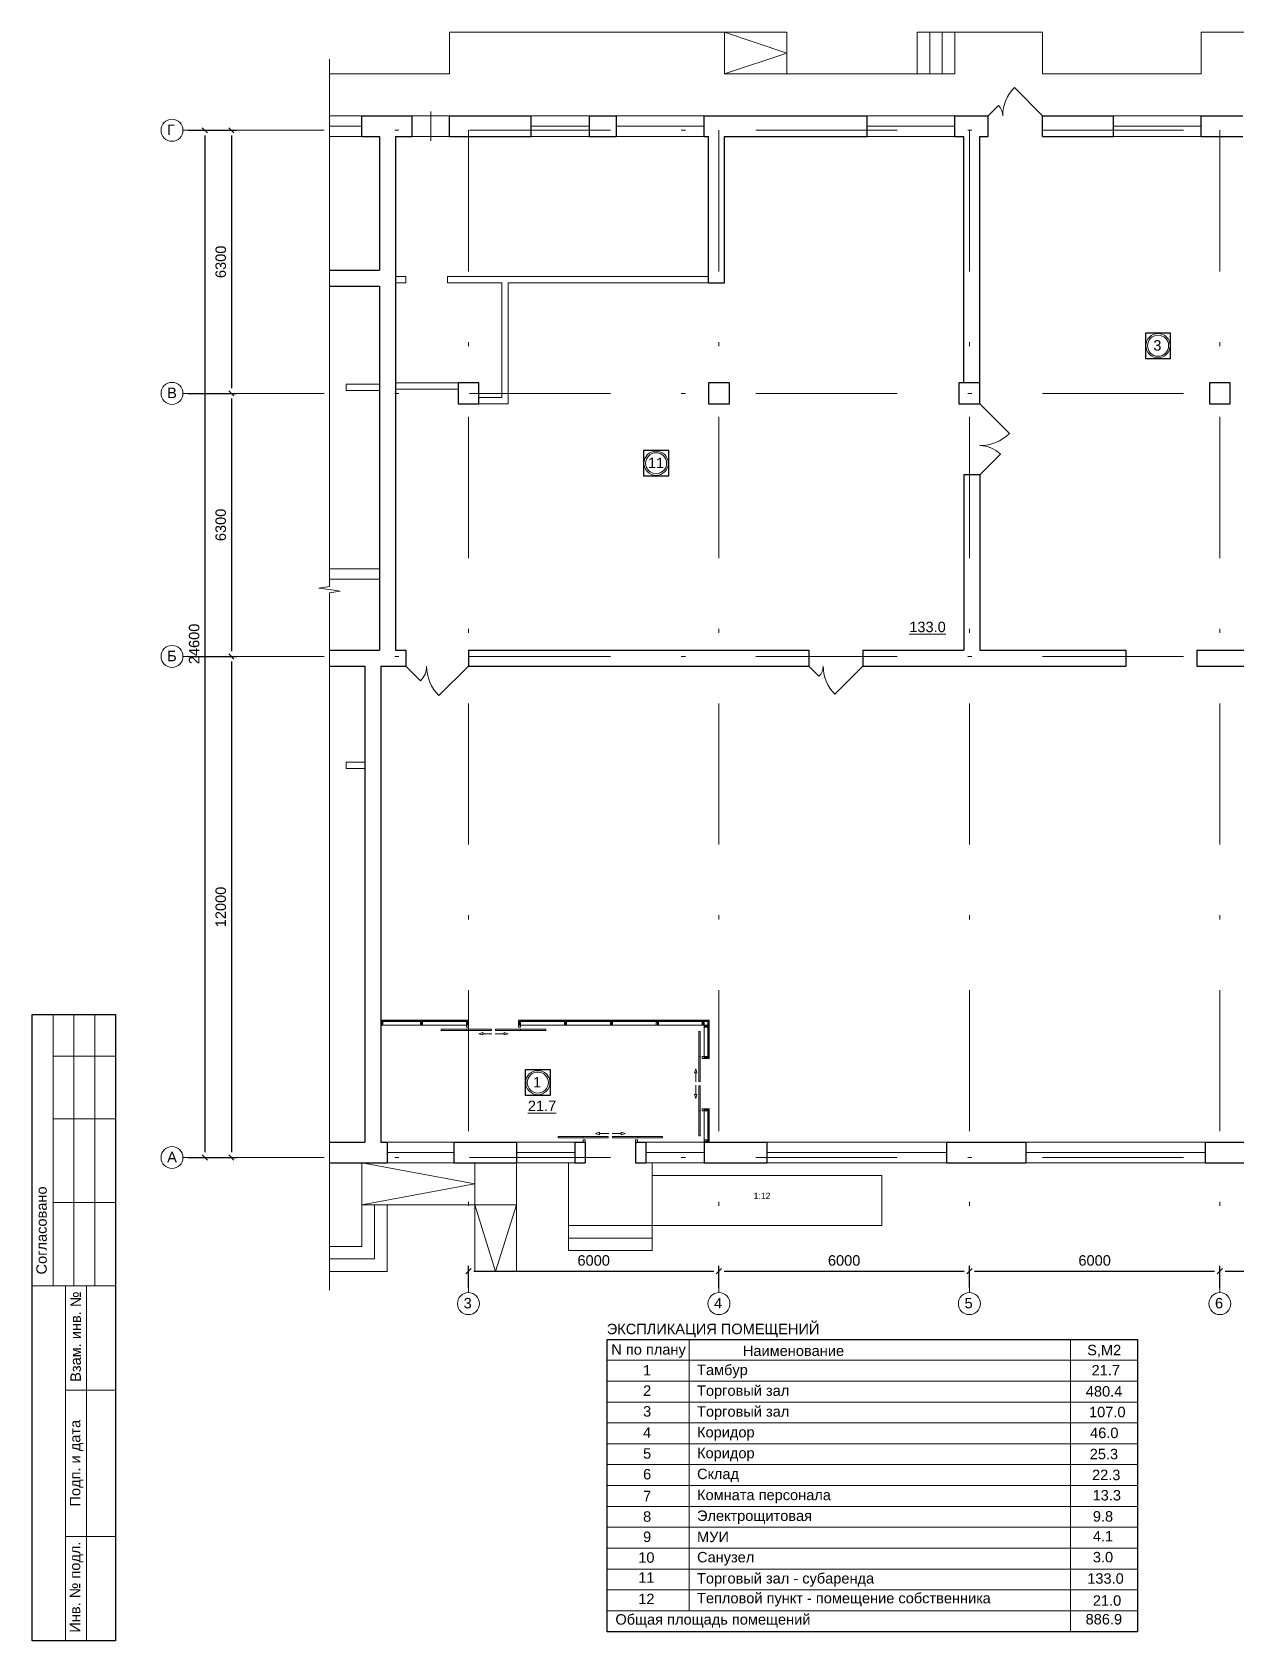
# Model space of a CAD drawing. Header units: metres. Extents: x 0 to 57.5, y 0 to 39.
# Drawn here: x 0 to 28.86, y 0.5 to 39.02 of the extents above; entities that cross this region are included whole.
import ezdxf
from ezdxf.enums import TextEntityAlignment as Align

# ---------------------------------------------------------------- set-up
doc = ezdxf.new("R2010")
doc.units = ezdxf.units.M
doc.header["$MEASUREMENT"] = 0
doc.linetypes.add('DGN Style 3', pattern=[5.91749, 4.226779, -1.690711])
doc.linetypes.add('DGN Style 4', pattern=[6.767072, 3.381423, -1.690711, 0.004227, -1.690711])
doc.layers.get('Defpoints').update_dxf_attribs({"lineweight": 0})
doc.layers.add('YOLO_STAMP', color=1, linetype='Continuous')
doc.layers.add('YOLO_TABLE', color=1, linetype='Continuous')
doc.styles.get("Standard").update_dxf_attribs({"font": 'cs_gost2304.shx'})
doc.styles.add('Style-Arial', font='arial.ttf')
doc.dimstyles.get("Standard").update_dxf_attribs({"dimtxt": 0.18, "dimasz": 0.18, "dimexe": 0.18, "dimexo": 0.0625, "dimgap": 0.09, "dimtad": 0, "dimtih": 1, "dimtoh": 1, "dimdec": 4, "dimzin": 0, "dimdsep": 46, "dimtxsty": 'Standard', "dimcen": 0.09, "dimadec": 0, "dimazin": 0, "dimtfac": 1, "dimtdec": 4, "dimtofl": 0, "dimtmove": 0, "dimatfit": 3, "dimfxl": 1, "dimtolj": 1, "dimtzin": 0, "dimarcsym": 0})

# ---------------------------------------------------------------- blocks, each defined once
blk = doc.blocks.new('_Oblique-1')
at = {"color": 0, "linetype": 'ByBlock', "lineweight": -2}
blk.add_line((0.5, 0.5), (-0.5, -0.5), dxfattribs=at)
blk = doc.blocks.new('*D492')
at = {"color": 0, "linetype": 'Continuous', "lineweight": -2, "transparency": 16777216}
for p, q in [((3.738, 36.674), (4.259, 36.674)), ((4.134, 36.549), (4.134, 12.199)), ((3.738, 12.074), (4.259, 12.074))]:
    blk.add_line(p, q, dxfattribs=at)
at = {"layer": 'Defpoints', "color": 0, "linetype": 'Continuous', "lineweight": 30, "transparency": 16777216}
for p in [(3.613, 36.674), (3.613, 12.074), (4.134, 12.074)]:
    blk.add_point(p, dxfattribs=at)
at = {"color": 0, "linetype": 'Continuous', "lineweight": -2, "transparency": 16777216, "xscale": 0.125, "yscale": 0.125, "zscale": 0.125}
for p, rotation in [((4.134, 36.674), 90), ((4.134, 12.074), 270)]:
    blk.add_blockref('_Oblique-1', p, dxfattribs=dict(at, rotation=rotation))
at = {"color": 0, "linetype": 'Continuous', "lineweight": 0, "transparency": 16777216, "insert": (3.881, 24.374), "char_height": 0.25, "attachment_point": 5, "rotation": 90, "style": 'Style-Arial'}
blk.add_mtext('\\A1;24600', dxfattribs=at)
blk = doc.blocks.new('*D493')
at = {"color": 0, "linetype": 'Continuous', "lineweight": -2, "transparency": 16777216}
for p, q in [((3.738, 36.674), (4.896, 36.674)), ((4.771, 36.549), (4.771, 30.499)), ((3.738, 30.374), (4.896, 30.374))]:
    blk.add_line(p, q, dxfattribs=at)
at = {"layer": 'Defpoints', "color": 0, "linetype": 'Continuous', "lineweight": 30, "transparency": 16777216}
for p in [(3.613, 36.674), (3.613, 30.374), (4.771, 30.374)]:
    blk.add_point(p, dxfattribs=at)
at = {"color": 0, "linetype": 'Continuous', "lineweight": -2, "transparency": 16777216, "xscale": 0.125, "yscale": 0.125, "zscale": 0.125}
for p, rotation in [((4.771, 36.674), 90), ((4.771, 30.374), 270)]:
    blk.add_blockref('_Oblique-1', p, dxfattribs=dict(at, rotation=rotation))
at = {"color": 0, "linetype": 'Continuous', "lineweight": 0, "transparency": 16777216, "insert": (4.518, 33.524), "char_height": 0.25, "attachment_point": 5, "rotation": 90, "style": 'Style-Arial'}
blk.add_mtext('\\A1;6300', dxfattribs=at)
blk = doc.blocks.new('*D494')
at = {"color": 0, "linetype": 'Continuous', "lineweight": -2, "transparency": 16777216}
for p, q in [((10.451, 8.963), (10.451, 9.48)), ((10.576, 9.355), (16.326, 9.355)), ((16.451, 8.963), (16.451, 9.48))]:
    blk.add_line(p, q, dxfattribs=at)
at = {"layer": 'Defpoints', "color": 0, "linetype": 'Continuous', "lineweight": 30, "transparency": 16777216}
for p in [(16.451, 9.355), (10.451, 8.838), (16.451, 8.838)]:
    blk.add_point(p, dxfattribs=at)
at = {"color": 0, "linetype": 'Continuous', "lineweight": -2, "transparency": 16777216, "xscale": 0.125, "yscale": 0.125, "zscale": 0.125, "rotation": 180}
blk.add_blockref('_Oblique-1', (10.451, 9.355), dxfattribs=at)
at = {"color": 0, "linetype": 'Continuous', "lineweight": -2, "transparency": 16777216, "xscale": 0.125, "yscale": 0.125, "zscale": 0.125}
blk.add_blockref('_Oblique-1', (16.451, 9.355), dxfattribs=at)
at = {"color": 0, "linetype": 'Continuous', "lineweight": 0, "transparency": 16777216, "insert": (13.451, 9.608), "char_height": 0.25, "attachment_point": 5, "style": 'Style-Arial'}
blk.add_mtext('\\A1;6000', dxfattribs=at)
blk = doc.blocks.new('*U24')
at = {"color": 7, "linetype": 'Continuous', "lineweight": 13}
for radius in [0.291, 0.252]:
    blk.add_circle((0, 0), radius, dxfattribs=at)
at = {"color": 7, "linetype": 'Continuous', "lineweight": 13, "style": 'Style-Arial'}
blk.add_text('1', height=0.25, dxfattribs=at).set_placement((-0.113, 0.133), align=Align.TOP_LEFT)
blk = doc.blocks.new('*U22')
at = {"color": 7, "linetype": 'Continuous', "lineweight": 13}
for radius in [0.291, 0.252]:
    blk.add_circle((0, 0), radius, dxfattribs=at)
at = {"color": 7, "linetype": 'Continuous', "lineweight": 13, "style": 'Style-Arial'}
blk.add_text('3', height=0.25, dxfattribs=at).set_placement((-0.113, 0.133), align=Align.TOP_LEFT)
blk = doc.blocks.new('*U32')
at = {"color": 7, "linetype": 'Continuous', "lineweight": 13}
for radius in [0.291, 0.252]:
    blk.add_circle((0, 0), radius, dxfattribs=at)
at = {"color": 7, "linetype": 'Continuous', "lineweight": 13, "style": 'Style-Arial'}
blk.add_text('11', height=0.25, dxfattribs=at).set_placement((-0.197, 0.133), align=Align.TOP_LEFT)
blk = doc.blocks.new('*D495')
at = {"color": 0, "linetype": 'Continuous', "lineweight": -2, "transparency": 16777216}
for p, q in [((3.738, 30.374), (4.896, 30.374)), ((4.771, 30.249), (4.771, 24.199)), ((3.738, 24.074), (4.896, 24.074))]:
    blk.add_line(p, q, dxfattribs=at)
at = {"layer": 'Defpoints', "color": 0, "linetype": 'Continuous', "lineweight": 30, "transparency": 16777216}
for p in [(3.613, 30.374), (3.613, 24.074), (4.771, 24.074)]:
    blk.add_point(p, dxfattribs=at)
at = {"color": 0, "linetype": 'Continuous', "lineweight": -2, "transparency": 16777216, "xscale": 0.125, "yscale": 0.125, "zscale": 0.125}
for p, rotation in [((4.771, 30.374), 90), ((4.771, 24.074), 270)]:
    blk.add_blockref('_Oblique-1', p, dxfattribs=dict(at, rotation=rotation))
at = {"color": 0, "linetype": 'Continuous', "lineweight": 0, "transparency": 16777216, "insert": (4.518, 27.224), "char_height": 0.25, "attachment_point": 5, "rotation": 90, "style": 'Style-Arial'}
blk.add_mtext('\\A1;6300', dxfattribs=at)
blk = doc.blocks.new('*D496')
at = {"color": 0, "linetype": 'Continuous', "lineweight": -2, "transparency": 16777216}
for p, q in [((3.738, 24.074), (4.896, 24.074)), ((4.771, 23.949), (4.771, 12.199)), ((3.738, 12.074), (4.896, 12.074))]:
    blk.add_line(p, q, dxfattribs=at)
at = {"layer": 'Defpoints', "color": 0, "linetype": 'Continuous', "lineweight": 30, "transparency": 16777216}
for p in [(3.613, 24.074), (3.613, 12.074), (4.771, 12.074)]:
    blk.add_point(p, dxfattribs=at)
at = {"color": 0, "linetype": 'Continuous', "lineweight": -2, "transparency": 16777216, "xscale": 0.125, "yscale": 0.125, "zscale": 0.125}
for p, rotation in [((4.771, 24.074), 90), ((4.771, 12.074), 270)]:
    blk.add_blockref('_Oblique-1', p, dxfattribs=dict(at, rotation=rotation))
at = {"color": 0, "linetype": 'Continuous', "lineweight": 0, "transparency": 16777216, "insert": (4.518, 18.074), "char_height": 0.25, "attachment_point": 5, "rotation": 90, "style": 'Style-Arial'}
blk.add_mtext('\\A1;12000', dxfattribs=at)
blk = doc.blocks.new('*D497')
at = {"color": 0, "linetype": 'Continuous', "lineweight": -2, "transparency": 16777216}
for p, q in [((16.451, 8.963), (16.451, 9.48)), ((16.576, 9.355), (22.326, 9.355)), ((22.451, 8.963), (22.451, 9.48))]:
    blk.add_line(p, q, dxfattribs=at)
at = {"layer": 'Defpoints', "color": 0, "linetype": 'Continuous', "lineweight": 30, "transparency": 16777216}
for p in [(22.451, 9.355), (16.451, 8.838), (22.451, 8.838)]:
    blk.add_point(p, dxfattribs=at)
at = {"color": 0, "linetype": 'Continuous', "lineweight": -2, "transparency": 16777216, "xscale": 0.125, "yscale": 0.125, "zscale": 0.125, "rotation": 180}
blk.add_blockref('_Oblique-1', (16.451, 9.355), dxfattribs=at)
at = {"color": 0, "linetype": 'Continuous', "lineweight": -2, "transparency": 16777216, "xscale": 0.125, "yscale": 0.125, "zscale": 0.125}
blk.add_blockref('_Oblique-1', (22.451, 9.355), dxfattribs=at)
at = {"color": 0, "linetype": 'Continuous', "lineweight": 0, "transparency": 16777216, "insert": (19.451, 9.608), "char_height": 0.25, "attachment_point": 5, "style": 'Style-Arial'}
blk.add_mtext('\\A1;6000', dxfattribs=at)
blk = doc.blocks.new('*D498')
at = {"color": 0, "linetype": 'Continuous', "lineweight": -2, "transparency": 16777216}
for p, q in [((22.451, 8.963), (22.451, 9.48)), ((22.576, 9.355), (28.326, 9.355)), ((28.451, 8.963), (28.451, 9.48))]:
    blk.add_line(p, q, dxfattribs=at)
at = {"layer": 'Defpoints', "color": 0, "linetype": 'Continuous', "lineweight": 30, "transparency": 16777216}
for p in [(28.451, 9.355), (22.451, 8.838), (28.451, 8.838)]:
    blk.add_point(p, dxfattribs=at)
at = {"color": 0, "linetype": 'Continuous', "lineweight": -2, "transparency": 16777216, "xscale": 0.125, "yscale": 0.125, "zscale": 0.125, "rotation": 180}
blk.add_blockref('_Oblique-1', (22.451, 9.355), dxfattribs=at)
at = {"color": 0, "linetype": 'Continuous', "lineweight": -2, "transparency": 16777216, "xscale": 0.125, "yscale": 0.125, "zscale": 0.125}
blk.add_blockref('_Oblique-1', (28.451, 9.355), dxfattribs=at)
at = {"color": 0, "linetype": 'Continuous', "lineweight": 0, "transparency": 16777216, "insert": (25.451, 9.608), "char_height": 0.25, "attachment_point": 5, "style": 'Style-Arial'}
blk.add_mtext('\\A1;6000', dxfattribs=at)
blk = doc.blocks.new('*D499')
at = {"color": 0, "linetype": 'Continuous', "lineweight": -2, "transparency": 16777216}
for p, q in [((28.451, 8.963), (28.451, 9.48)), ((28.576, 9.355), (34.326, 9.355)), ((34.451, 8.963), (34.451, 9.48))]:
    blk.add_line(p, q, dxfattribs=at)
at = {"layer": 'Defpoints', "color": 0, "linetype": 'Continuous', "lineweight": 30, "transparency": 16777216}
for p in [(34.451, 9.355), (28.451, 8.838), (34.451, 8.838)]:
    blk.add_point(p, dxfattribs=at)
at = {"color": 0, "linetype": 'Continuous', "lineweight": -2, "transparency": 16777216, "xscale": 0.125, "yscale": 0.125, "zscale": 0.125, "rotation": 180}
blk.add_blockref('_Oblique-1', (28.451, 9.355), dxfattribs=at)
at = {"color": 0, "linetype": 'Continuous', "lineweight": -2, "transparency": 16777216, "xscale": 0.125, "yscale": 0.125, "zscale": 0.125}
blk.add_blockref('_Oblique-1', (34.451, 9.355), dxfattribs=at)
at = {"color": 0, "linetype": 'Continuous', "lineweight": 0, "transparency": 16777216, "insert": (31.451, 9.608), "char_height": 0.25, "attachment_point": 5, "style": 'Style-Arial'}
blk.add_mtext('\\A1;6000', dxfattribs=at)

msp = doc.modelspace()

# ---------------------------------------------------------------- linework, layer by layer
at = {"color": 7, "linetype": 'Continuous', "lineweight": 0}
for p, q in [((10.0008043, 38.02415071), (10.0008043, 39.02415071)), ((10.0008043, 39.02415071), (16.5808043, 39.02415071)), ((16.5808043, 38.02415071), (16.5808043, 39.02415071)), ((16.5808043, 39.02415071), (16.5808043, 38.02415071)), ((18.0808043, 39.02415071), (16.5808043, 39.02415071)), ((18.0808043, 38.02415071), (18.0808043, 39.02415071)), ((21.2008043, 38.02415071), (21.2008043, 39.02415071)), ((21.2008043, 39.02415071), (21.5008043, 39.02415071)), ((21.5008043, 38.02415071), (21.5008043, 39.02415071)), ((21.5008043, 39.02415071), (21.8008043, 39.02415071)), ((21.5008043, 39.02415071), (21.5008043, 38.02415071)), ((21.8008043, 38.02415071), (21.8008043, 39.02415071)), ((21.8008043, 39.02415071), (22.1008043, 39.02415071)), ((21.8008043, 39.02415071), (21.8008043, 38.02415071)), ((22.1008043, 38.02415071), (22.1008043, 39.02415071)), ((22.1008043, 39.02415071), (24.2008043, 39.02415071)), ((22.1008043, 39.02415071), (22.1008043, 38.02415071)), ((24.2008043, 38.02415071), (24.2008043, 39.02415071)), ((28.0008043, 38.02415071), (28.0008043, 39.02415071)), ((28.0008043, 39.02415071), (44.6508043, 39.02415071)), ((7.1255521, 26.43817097), (7.1255521, 38.37548226)), ((7.1255521, 38.02415071), (10.0008043, 38.02415071)), ((16.5808043, 38.02415071), (22.1008043, 38.02415071)), ((16.5808043, 38.02415071), (18.0808043, 38.02415071)), ((21.5008043, 38.02415071), (21.2008043, 38.02415071)), ((21.8008043, 38.02415071), (21.5008043, 38.02415071)), ((22.1008043, 38.02415071), (21.8008043, 38.02415071)), ((24.2008043, 38.02415071), (28.0008043, 38.02415071)), ((10.0008043, 37.02415071), (9.1008043, 37.02415071)), ((9.1008043, 37.02415071), (9.1008043, 36.52415071)), ((9.5508043, 37.12415071), (9.5508043, 36.42415071)), ((10.0008043, 36.52415071), (10.0008043, 37.02415071)), ((11.9508043, 37.02415071), (13.3508043, 37.02415071)), ((11.9508043, 36.52415071), (11.9508043, 37.02415071)), ((13.3508043, 37.02415071), (13.3508043, 36.52415071)), ((14.0008043, 37.02415071), (16.1008043, 37.02415071)), ((14.0008043, 36.52415071), (14.0008043, 37.02415071)), ((16.1008043, 37.02415071), (16.1008043, 36.52415071)), ((20.0008043, 37.02415071), (22.1008043, 37.02415071)), ((20.0008043, 36.52415071), (20.0008043, 37.02415071)), ((22.1008043, 37.02415071), (22.1008043, 36.52415071)), ((25.9008043, 37.02415071), (28.0008043, 37.02415071)), ((25.9008043, 36.52415071), (25.9008043, 37.02415071)), ((28.0008043, 37.02415071), (28.0008043, 36.52415071)), ((7.1255521, 36.77415071), (7.9008043, 36.77415071)), ((11.9508043, 36.77415071), (13.3508043, 36.77415071)), ((14.0008043, 36.77415071), (16.1008043, 36.77415071)), ((20.0008043, 36.77415071), (22.1008043, 36.77415071)), ((25.9008043, 36.77415071), (28.0008043, 36.77415071)), ((9.1008043, 36.52415071), (10.0008043, 36.52415071)), ((13.3508043, 36.52415071), (11.9508043, 36.52415071)), ((16.1008043, 36.52415071), (14.0008043, 36.52415071)), ((22.1008043, 36.52415071), (20.0008043, 36.52415071)), ((28.0008043, 36.52415071), (25.9008043, 36.52415071)), ((7.1255521, 25.74832563), (7.1255521, 26.43817097)), ((6.87057082, 25.71143764), (7.1255521, 25.74832563)), ((6.87057082, 25.71143764), (7.1255521, 25.67454965)), ((7.38053338, 25.63766166), (7.1255521, 25.67454965)), ((7.38053338, 25.63766166), (7.1255521, 25.60077367)), ((7.1255521, 24.91092833), (7.1255521, 25.60077367)), ((7.1255521, 24.91092833), (7.1255521, 8.90069288)), ((19.9008043, 24.22415071), (19.9008043, 23.84415071)), ((8.3508043, 15.36415071), (10.4008043, 15.36415071)), ((8.3508043, 15.35415071), (10.4008043, 15.35415071)), ((8.3508043, 15.32915071), (10.4008043, 15.32915071)), ((8.3508043, 15.24415071), (10.4008043, 15.24415071)), ((11.7008043, 15.36415071), (16.2208043, 15.36415071)), ((11.7008043, 15.35415071), (16.2108043, 15.35415071)), ((11.7008043, 15.32915071), (16.1858043, 15.32915071)), ((11.7008043, 15.24415071), (16.1008043, 15.24415071)), ((16.2208043, 13.24415071), (16.1008043, 13.24415071)), ((16.1008043, 13.24415071), (16.1008043, 12.44415071)), ((16.2108043, 13.23415071), (16.1858043, 13.23415071)), ((16.1858043, 13.23415071), (16.1858043, 12.48415071)), ((16.2108043, 12.48415071), (16.2108043, 13.23415071)), ((16.2208043, 12.44415071), (16.2208043, 13.24415071)), ((8.5008043, 12.44415071), (10.1008043, 12.44415071)), ((8.5008043, 11.94366687), (8.5008043, 12.44415071)), ((10.1008043, 12.44415071), (10.1008043, 11.94366687)), ((11.6008043, 12.44415071), (13.0008043, 12.44415071)), ((11.6008043, 11.94415071), (11.6008043, 12.44415071)), ((13.0008043, 12.44415071), (13.0008043, 11.94415071)), ((14.7008043, 12.44415071), (16.1008043, 12.44415071)), ((14.7008043, 11.94415071), (14.7008043, 12.44415071)), ((16.1008043, 12.44415071), (16.1008043, 11.94415071)), ((16.1008043, 12.44415071), (16.2208043, 12.44415071)), ((16.1858043, 12.48415071), (16.2108043, 12.48415071)), ((17.6008043, 12.44415071), (21.9008043, 12.44415071)), ((17.6008043, 11.94415071), (17.6008043, 12.44415071)), ((21.9008043, 12.44415071), (21.9008043, 11.94415071)), ((23.8008043, 12.44415071), (28.1008043, 12.44415071)), ((23.8008043, 11.94415071), (23.8008043, 12.44415071)), ((28.1008043, 12.44415071), (28.1008043, 11.94415071)), ((7.9008043, 11.94415071), (7.9008043, 9.94415071)), ((8.5008043, 12.19390879), (10.1008043, 12.19390879)), ((10.1008043, 11.94366687), (8.5008043, 11.94366687)), ((10.6008043, 10.94415071), (10.6008043, 11.94415071)), ((11.6008043, 12.19415071), (13.0008043, 12.19415071)), ((11.6008043, 11.94415071), (11.6008043, 9.34415071)), ((13.0008043, 11.94415071), (11.6008043, 11.94415071)), ((12.8508043, 11.94415071), (12.8508043, 10.44415071)), ((14.7008043, 12.19415071), (16.1008043, 12.19415071)), ((16.1008043, 11.94415071), (14.7008043, 11.94415071)), ((14.8508043, 11.94415071), (14.8508043, 10.44415071)), ((17.6008043, 12.19415071), (21.9008043, 12.19415071)), ((21.9008043, 11.94415071), (17.6008043, 11.94415071)), ((23.8008043, 12.19415071), (28.1008043, 12.19415071)), ((28.1008043, 11.94415071), (23.8008043, 11.94415071)), ((14.8508043, 11.64415071), (14.8508043, 10.44415071)), ((20.3508043, 11.64415071), (14.8508043, 11.64415071)), ((20.3508043, 10.44415071), (20.3508043, 11.64415071)), ((7.9008043, 10.94415071), (10.6008043, 10.94415071)), ((8.2008043, 10.94415071), (8.2008043, 9.64415071)), ((8.5008043, 10.94415071), (8.5008043, 9.34415071)), ((10.6008043, 10.94415071), (10.6008043, 9.34415071)), ((10.6008043, 10.94415071), (11.6008043, 10.94415071)), ((14.8508043, 10.44415071), (12.8508043, 10.44415071)), ((12.8508043, 10.44415071), (14.8508043, 10.44415071)), ((12.8508043, 10.14415071), (12.8508043, 10.44415071)), ((14.8508043, 10.44415071), (14.8508043, 10.14415071)), ((14.8508043, 10.44415071), (20.3508043, 10.44415071)), ((14.8508043, 10.14415071), (12.8508043, 10.14415071)), ((12.8508043, 10.14415071), (14.8508043, 10.14415071)), ((12.8508043, 9.84415071), (12.8508043, 10.14415071)), ((14.8508043, 10.14415071), (14.8508043, 9.84415071)), ((7.1255521, 9.94415071), (7.9008043, 9.94415071)), ((7.1255521, 9.64415071), (8.2008043, 9.64415071)), ((14.8508043, 9.84415071), (12.8508043, 9.84415071)), ((7.1255521, 9.34415071), (8.5008043, 9.34415071)), ((10.6008043, 9.34415071), (11.6008043, 9.34415071)), ((13.77545649, 6.71926443), (26.47409979, 6.71926443)), ((13.77545649, 6.21926443), (26.47409979, 6.21926443)), ((13.77545649, 5.71926443), (26.47409979, 5.71926443)), ((13.77545649, 5.21926443), (26.47409979, 5.21926443)), ((13.77545649, 4.71926443), (26.47409979, 4.71926443)), ((13.77545649, 4.21926443), (26.47409979, 4.21926443)), ((13.77545649, 3.71926443), (26.47409979, 3.71926443)), ((13.77545649, 3.21926443), (26.47409979, 3.21926443)), ((13.77545649, 2.71926443), (26.47409979, 2.71926443)), ((13.77545649, 2.21926443), (26.47409979, 2.21926443)), ((13.77545649, 1.71926443), (26.47409979, 1.71926443))]:
    msp.add_line(p, q, dxfattribs=at)
at = {"color": 7, "linetype": 'Continuous', "lineweight": 13}
for p, q in [((24.2008043, 37.02415071), (23.52760998, 37.69734503)), ((22.9008043, 37.02415071), (23.1468488, 37.2701952)), ((8.7008043, 33.17415071), (8.9508043, 33.17415071)), ((8.9508043, 33.02415071), (8.9508043, 33.17415071)), ((9.9508043, 33.02415071), (9.9508043, 33.17415071)), ((9.9508043, 33.17415071), (16.2008043, 33.17415071)), ((8.7008043, 33.02415071), (8.9508043, 33.02415071)), ((9.9508043, 33.02415071), (11.2508043, 33.02415071)), ((11.2508043, 33.02415071), (11.2508043, 30.27415071)), ((11.4008043, 33.02415071), (11.4008043, 30.12415071)), ((11.4008043, 33.02415071), (16.2008043, 33.02415071)), ((7.5208043, 30.59415071), (7.5208043, 30.44415071)), ((7.5208043, 30.59415071), (8.3208043, 30.59415071)), ((7.5208043, 30.44415071), (8.3208043, 30.44415071)), ((10.2008043, 30.62415071), (8.7008043, 30.62415071)), ((10.2008043, 30.47415071), (8.7008043, 30.47415071)), ((10.7008043, 30.27415071), (11.2508043, 30.27415071)), ((10.7008043, 30.12415071), (11.4008043, 30.12415071)), ((22.7008043, 30.12415071), (23.40940384, 29.41555117)), ((22.7008043, 28.42415071), (23.19428629, 28.91763269)), ((7.1255521, 26.17415071), (8.3208043, 26.17415071)), ((7.1255521, 25.92415071), (8.3208043, 25.92415071)), ((8.9508043, 23.84415071), (9.30286493, 23.49209008)), ((10.4508043, 23.84415071), (9.74220476, 23.13555117)), ((18.6008043, 23.84415071), (18.8468488, 23.59810621)), ((19.9008043, 23.84415071), (19.22760998, 23.17095639)), ((7.5208043, 21.39415071), (7.5208043, 21.54415071)), ((7.5208043, 21.54415071), (7.9708043, 21.54415071)), ((7.5208043, 21.39415071), (7.9708043, 21.39415071)), ((-0.00014421, 15.4999935), (1.99985579, 15.4999935)), ((-0.00014421, 15.4999935), (-0.00014421, 8.9999935)), ((0.49985579, 15.4999935), (0.49985579, 8.9999935)), ((0.99985579, 15.4999935), (0.99985579, 8.9999935)), ((1.49985579, 15.4999935), (1.49985579, 8.9999935)), ((11.09082429, 15.03869491), (11.30916572, 15.03869491)), ((11.30916572, 15.00893948), (11.30916572, 15.06845034)), ((11.40570946, 15.03869491), (11.30916572, 15.06845034)), ((11.40570946, 15.03869491), (11.30916572, 15.00893948)), ((0.49985579, 14.4999935), (1.99985579, 14.4999935)), ((15.8953485, 13.48924554), (15.86559307, 13.58578928)), ((15.86559307, 13.58578928), (15.92510394, 13.58578928)), ((15.8953485, 13.80413072), (15.8953485, 13.58578928)), ((15.8953485, 13.48924554), (15.92510394, 13.58578928)), ((0.49985579, 12.9999935), (1.99985579, 12.9999935)), ((13.49589913, 12.6496065), (13.59244288, 12.67936193)), ((13.49589913, 12.6496065), (13.59244288, 12.61985107)), ((13.59244288, 12.67936193), (13.59244288, 12.61985107)), ((13.81078431, 12.6496065), (13.59244288, 12.6496065)), ((0.49985579, 10.9999935), (1.99985579, 10.9999935)), ((-0.00014421, 8.9999935), (1.99985579, 8.9999935)), ((0.79985579, 8.9999935), (1.99985579, 8.9999935)), ((1.29985579, 0.4999935), (1.29985579, 8.9999935)), ((13.77545649, 7.71926443), (13.77545649, 0.71926443)), ((13.77545649, 7.71926443), (26.47409979, 7.71926443)), ((15.74096206, 7.71926443), (15.74096206, 1.21926443)), ((24.87511614, 7.71926443), (24.87511614, 0.71926443)), ((26.47409979, 7.71926443), (26.47409979, 0.71926443)), ((13.77545649, 7.21926443), (26.47409979, 7.21926443)), ((0.79985579, 6.4999935), (1.99985579, 6.4999935)), ((0.79985579, 2.9999935), (1.99985579, 2.9999935)), ((13.77545649, 1.21926443), (26.47409979, 1.21926443)), ((13.77545649, 0.71926443), (26.47409979, 0.71926443))]:
    msp.add_line(p, q, dxfattribs=at)
at = {"color": 7, "linetype": 'Continuous', "lineweight": 30}
for p, q in [((7.9008043, 36.52415071), (7.9008043, 37.02415071)), ((7.9008043, 37.02415071), (9.1008043, 37.02415071)), ((9.1008043, 36.52415071), (9.1008043, 37.02415071)), ((10.0008043, 36.52415071), (10.0008043, 37.02415071)), ((10.0008043, 37.02415071), (11.9508043, 37.02415071)), ((11.9508043, 36.52415071), (11.9508043, 37.02415071)), ((13.3508043, 36.52415071), (13.3508043, 37.02415071)), ((13.3508043, 37.02415071), (14.0008043, 37.02415071)), ((14.0008043, 36.52415071), (14.0008043, 37.02415071)), ((16.1008043, 36.52415071), (16.1008043, 37.02415071)), ((16.1008043, 37.02415071), (20.0008043, 37.02415071)), ((20.0008043, 36.52415071), (20.0008043, 37.02415071)), ((22.1008043, 36.52415071), (22.1008043, 37.02415071)), ((22.1008043, 37.02415071), (22.9008043, 37.02415071)), ((22.9008043, 36.52415071), (22.9008043, 37.02415071)), ((24.2008043, 36.52415071), (24.2008043, 37.02415071)), ((24.2008043, 37.02415071), (25.9008043, 37.02415071)), ((25.9008043, 36.52415071), (25.9008043, 37.02415071)), ((28.0008043, 36.52415071), (28.0008043, 37.02415071)), ((28.0008043, 37.02415071), (29.0008043, 37.02415071)), ((7.9008043, 36.52415071), (8.3208043, 36.52415071)), ((8.3208043, 36.52415071), (8.3208043, 33.32415071)), ((8.7008043, 36.52415071), (8.7008043, 24.92415071)), ((8.7008043, 36.52415071), (9.1008043, 36.52415071)), ((10.0008043, 36.52415071), (11.9508043, 36.52415071)), ((13.3508043, 36.52415071), (14.0008043, 36.52415071)), ((16.1008043, 36.52415071), (16.2008043, 36.52415071)), ((16.2008043, 33.02415071), (16.2008043, 36.52415071)), ((16.5808043, 36.52415071), (18.9408043, 36.52415071)), ((16.5808043, 33.02415071), (16.5808043, 36.52415071)), ((18.9408043, 36.52415071), (20.0008043, 36.52415071)), ((22.1008043, 36.52415071), (22.3208043, 36.52415071)), ((22.3208043, 30.62415071), (22.3208043, 36.52415071)), ((22.7008043, 36.52415071), (22.9008043, 36.52415071)), ((22.7008043, 30.62415071), (22.7008043, 36.52415071)), ((24.2008043, 36.52415071), (25.9008043, 36.52415071)), ((28.0008043, 36.52415071), (29.0008043, 36.52415071)), ((7.1255521, 33.32415071), (8.3208043, 33.32415071)), ((7.1255521, 32.94415071), (8.3208043, 32.94415071)), ((8.3208043, 32.94415071), (8.3208043, 24.92415071)), ((16.2008043, 33.02415071), (16.5808043, 33.02415071)), ((10.2008043, 30.62415071), (10.2008043, 30.12415071)), ((10.7008043, 30.62415071), (10.2008043, 30.62415071)), ((10.7008043, 30.12415071), (10.7008043, 30.62415071)), ((16.2008043, 30.62415071), (16.2008043, 30.12415071)), ((16.7008043, 30.62415071), (16.2008043, 30.62415071)), ((16.7008043, 30.12415071), (16.7008043, 30.62415071)), ((22.2008043, 30.62415071), (22.2008043, 30.12415071)), ((22.7008043, 30.62415071), (22.2008043, 30.62415071)), ((22.7008043, 30.12415071), (22.7008043, 30.62415071)), ((28.2008043, 30.62415071), (28.2008043, 30.12415071)), ((28.7008043, 30.62415071), (28.2008043, 30.62415071)), ((28.7008043, 30.12415071), (28.7008043, 30.62415071)), ((10.2008043, 30.12415071), (10.7008043, 30.12415071)), ((16.2008043, 30.12415071), (16.7008043, 30.12415071)), ((22.2008043, 30.12415071), (22.7008043, 30.12415071)), ((28.2008043, 30.12415071), (28.7008043, 30.12415071)), ((22.3208043, 28.42415071), (22.3208043, 24.22415071)), ((22.7008043, 28.42415071), (22.3208043, 28.42415071)), ((22.7008043, 28.42415071), (22.7008043, 24.22415071)), ((8.3208043, 24.92415071), (8.3208043, 24.22415071)), ((8.7008043, 24.92415071), (8.7008043, 24.22415071)), ((7.1255521, 24.22415071), (8.3208043, 24.22415071)), ((8.7008043, 24.22415071), (8.9508043, 24.22415071)), ((8.9508043, 24.22415071), (8.9508043, 23.84415071)), ((10.4508043, 24.22415071), (10.4508043, 23.84415071)), ((10.4508043, 24.22415071), (18.6008043, 24.22415071)), ((18.6008043, 24.22415071), (18.6008043, 23.84415071)), ((19.9008043, 24.22415071), (19.9008043, 23.84415071)), ((19.9008043, 24.22415071), (22.3208043, 24.22415071)), ((22.7008043, 24.22415071), (26.2008043, 24.22415071)), ((26.2008043, 24.22415071), (26.2008043, 23.84415071)), ((27.9008043, 24.22415071), (27.9008043, 23.84415071)), ((27.9008043, 24.22415071), (28.2008043, 24.22415071)), ((28.2008043, 24.22415071), (37.3008043, 24.22415071)), ((7.1255521, 23.84415071), (7.9708043, 23.84415071)), ((7.9708043, 23.84415071), (7.9708043, 12.44415071)), ((8.3508043, 23.84415071), (8.3508043, 12.44415071)), ((8.3508043, 23.84415071), (8.9508043, 23.84415071)), ((10.4508043, 23.84415071), (18.6008043, 23.84415071)), ((19.9008043, 23.84415071), (26.2008043, 23.84415071)), ((27.9008043, 23.84415071), (37.3008043, 23.84415071)), ((7.1255521, 12.44415071), (7.9708043, 12.44415071)), ((8.3508043, 12.44415071), (8.5008043, 12.44415071)), ((8.5008043, 12.44415071), (8.5008043, 11.94415071)), ((10.1008043, 12.44415071), (10.1008043, 11.94415071)), ((10.1008043, 12.44415071), (11.6008043, 12.44415071)), ((11.6008043, 12.44415071), (11.6008043, 11.94415071)), ((13.0008043, 12.44415071), (13.0008043, 11.94415071)), ((13.0008043, 12.44415071), (13.2508043, 12.44415071)), ((13.2508043, 12.44415071), (13.2508043, 11.94415071)), ((14.4508043, 12.44415071), (14.4508043, 11.94415071)), ((14.4508043, 12.44415071), (14.7008043, 12.44415071)), ((14.7008043, 12.44415071), (14.7008043, 11.94415071)), ((16.1008043, 12.44415071), (16.1008043, 11.94415071)), ((16.1008043, 12.44415071), (17.6008043, 12.44415071)), ((17.6008043, 12.44415071), (17.6008043, 11.94415071)), ((21.9008043, 12.44415071), (21.9008043, 11.94415071)), ((21.9008043, 12.44415071), (23.8008043, 12.44415071)), ((23.8008043, 12.44415071), (23.8008043, 11.94415071)), ((28.1008043, 12.44415071), (28.1008043, 11.94415071)), ((28.1008043, 12.44415071), (29.6008043, 12.44415071)), ((7.1255521, 11.94415071), (8.5008043, 11.94415071)), ((10.1008043, 11.94415071), (11.6008043, 11.94415071)), ((13.0008043, 11.94415071), (13.2508043, 11.94415071)), ((14.4508043, 11.94415071), (14.7008043, 11.94415071)), ((16.1008043, 11.94415071), (17.6008043, 11.94415071)), ((21.9008043, 11.94415071), (23.8008043, 11.94415071)), ((28.1008043, 11.94415071), (29.6008043, 11.94415071))]:
    msp.add_line(p, q, dxfattribs=at)
at = {"color": 1, "linetype": 'DGN Style 4', "lineweight": 0}
for p, q in [((3.61301442, 36.67415071), (52.4508043, 36.67415071)), ((10.4508043, 36.67415071), (10.4508043, 8.8378862)), ((16.4508043, 36.67415071), (16.4508043, 8.8378862)), ((22.4508043, 36.67415071), (22.4508043, 8.8378862)), ((28.4508043, 36.67415071), (28.4508043, 8.8378862)), ((3.61301442, 30.37415071), (52.4508043, 30.37415071)), ((3.61301442, 24.07415071), (52.4508043, 24.07415071)), ((3.61301442, 12.07415071), (52.4508043, 12.07415071))]:
    msp.add_line(p, q, dxfattribs=at)
msp.add_line((1.99985579, 15.4999935), (1.99985579, 0.4999935))
at = {"color": 7, "linetype": 'Continuous', "lineweight": 13, "extrusion": (0, 0, -1)}
for p, q in [((8.3758043, 15.24415071), (8.3758043, 15.36415071)), ((9.3258043, 15.24415071), (9.3258043, 15.36415071)), ((10.4258043, 15.24415071), (10.4258043, 15.36415071)), ((10.69589913, 15.03869491), (10.79244288, 15.06845034)), ((10.69589913, 15.03869491), (10.79244288, 15.00893948)), ((10.79244288, 15.00893948), (10.79244288, 15.06845034)), ((11.01078431, 15.03869491), (10.79244288, 15.03869491)), ((11.6758043, 15.24415071), (11.6758043, 15.36415071)), ((12.7758043, 15.24415071), (12.7758043, 15.36415071)), ((13.8758043, 15.24415071), (13.8758043, 15.36415071)), ((14.9758043, 15.24415071), (14.9758043, 15.36415071)), ((16.0758043, 15.24415071), (16.0758043, 15.36415071)), ((16.1008043, 15.21915071), (16.2208043, 15.21915071)), ((16.1008043, 14.46915071), (16.2208043, 14.46915071)), ((15.8953485, 14.19905587), (15.86559307, 14.10251213)), ((15.86559307, 14.10251213), (15.92510394, 14.10251213)), ((15.8953485, 14.19905587), (15.92510394, 14.10251213)), ((15.8953485, 13.8841707), (15.8953485, 14.10251213)), ((16.1008043, 13.21915071), (16.2208043, 13.21915071)), ((13.89082429, 12.6496065), (14.10916572, 12.6496065)), ((14.20570946, 12.6496065), (14.10916572, 12.67936193)), ((14.10916572, 12.67936193), (14.10916572, 12.61985107)), ((14.20570946, 12.6496065), (14.10916572, 12.61985107)), ((16.1008043, 12.46915071), (16.2208043, 12.46915071))]:
    msp.add_line(p, q, dxfattribs=at)
at = {"color": 7, "linetype": 'Continuous', "lineweight": 0, "flags": 128}
for points in [[(16.5808043, 39.02415071), (18.0808043, 38.52415071), (16.5808043, 38.02415071)], [(7.1255521, 37.02415071), (7.9008043, 37.02415071), (7.9008043, 36.52415071), (7.1255521, 36.52415071)], [(16.2208043, 15.36415071), (16.2208043, 14.44415071), (16.1008043, 14.44415071), (16.1008043, 15.24415071)], [(16.2108043, 15.35415071), (16.2108043, 14.45415071), (16.1858043, 14.45415071), (16.1858043, 15.32915071)], [(7.9008043, 11.94415071), (10.6008043, 11.44415071), (7.9008043, 10.94415071)], [(10.6008043, 10.94415071), (11.1008043, 9.34415071), (11.6008043, 10.94415071)]]:
    msp.add_lwpolyline(points, dxfattribs=at)
at = {"color": 7, "linetype": 'Continuous', "lineweight": 13, "flags": 128}
for points in [[(8.3508043, 15.35415071), (8.4008043, 15.35415071), (8.4008043, 15.36415071), (8.3508043, 15.36415071), (8.3508043, 15.35415071)], [(8.3508043, 15.24415071), (8.4008043, 15.24415071), (8.4008043, 15.31415071), (8.3508043, 15.31415071), (8.3508043, 15.24415071)], [(9.3008043, 15.35415071), (9.3508043, 15.35415071), (9.3508043, 15.36415071), (9.3008043, 15.36415071), (9.3008043, 15.35415071)], [(9.3008043, 15.24415071), (9.3508043, 15.24415071), (9.3508043, 15.31415071), (9.3008043, 15.31415071), (9.3008043, 15.24415071)], [(10.4008043, 15.35415071), (10.4508043, 15.35415071), (10.4508043, 15.36415071), (10.4008043, 15.36415071), (10.4008043, 15.35415071)], [(10.4008043, 15.24415071), (10.4508043, 15.24415071), (10.4508043, 15.31415071), (10.4008043, 15.31415071), (10.4008043, 15.24415071)], [(10.4508043, 15.19415071), (10.4008043, 15.19415071), (10.4008043, 15.24415071), (10.4508043, 15.24415071), (10.4508043, 15.19415071)], [(10.4008043, 15.1441507), (11.0008043, 15.1441507), (11.0008043, 15.1141507), (10.4008043, 15.1141507), (10.4008043, 15.1441507)], [(11.7008043, 15.1441507), (11.1008043, 15.1441507), (11.1008043, 15.1141507), (11.7008043, 15.1141507), (11.7008043, 15.1441507)], [(11.6508043, 15.35415071), (11.7008043, 15.35415071), (11.7008043, 15.36415071), (11.6508043, 15.36415071), (11.6508043, 15.35415071)], [(11.6508043, 15.24415071), (11.7008043, 15.24415071), (11.7008043, 15.31415071), (11.6508043, 15.31415071), (11.6508043, 15.24415071)], [(11.7008043, 15.19415071), (11.6508043, 15.19415071), (11.6508043, 15.24415071), (11.7008043, 15.24415071), (11.7008043, 15.19415071)], [(12.7508043, 15.35415071), (12.8008043, 15.35415071), (12.8008043, 15.36415071), (12.7508043, 15.36415071), (12.7508043, 15.35415071)], [(12.7508043, 15.24415071), (12.8008043, 15.24415071), (12.8008043, 15.31415071), (12.7508043, 15.31415071), (12.7508043, 15.24415071)], [(13.8508043, 15.35415071), (13.9008043, 15.35415071), (13.9008043, 15.36415071), (13.8508043, 15.36415071), (13.8508043, 15.35415071)], [(13.8508043, 15.24415071), (13.9008043, 15.24415071), (13.9008043, 15.31415071), (13.8508043, 15.31415071), (13.8508043, 15.24415071)], [(14.9508043, 15.35415071), (15.0008043, 15.35415071), (15.0008043, 15.36415071), (14.9508043, 15.36415071), (14.9508043, 15.35415071)], [(14.9508043, 15.24415071), (15.0008043, 15.24415071), (15.0008043, 15.31415071), (14.9508043, 15.31415071), (14.9508043, 15.24415071)], [(16.0508043, 15.35415071), (16.1008043, 15.35415071), (16.1008043, 15.36415071), (16.0508043, 15.36415071), (16.0508043, 15.35415071)], [(16.0508043, 15.24415071), (16.1008043, 15.24415071), (16.1008043, 15.31415071), (16.0508043, 15.31415071), (16.0508043, 15.24415071)], [(16.1008043, 15.24415071), (16.1008043, 15.19415071), (16.1708043, 15.19415071), (16.1708043, 15.24415071), (16.1008043, 15.24415071)], [(16.2108043, 15.24415071), (16.2108043, 15.19415071), (16.2208043, 15.19415071), (16.2208043, 15.24415071), (16.2108043, 15.24415071)], [(16.00080429, 14.49415071), (16.00080429, 13.89415071), (15.97080429, 13.89415071), (15.97080429, 14.49415071), (16.00080429, 14.49415071)], [(16.0508043, 14.44415071), (16.0508043, 14.49415071), (16.1008043, 14.49415071), (16.1008043, 14.44415071), (16.0508043, 14.44415071)], [(16.1008043, 14.49415071), (16.1008043, 14.44415071), (16.1708043, 14.44415071), (16.1708043, 14.49415071), (16.1008043, 14.49415071)], [(16.2108043, 14.49415071), (16.2108043, 14.44415071), (16.2208043, 14.44415071), (16.2208043, 14.49415071), (16.2108043, 14.49415071)], [(16.00080429, 13.19415071), (16.00080429, 13.79415071), (15.97080429, 13.79415071), (15.97080429, 13.19415071), (16.00080429, 13.19415071)], [(16.0508043, 13.19415071), (16.0508043, 13.24415071), (16.1008043, 13.24415071), (16.1008043, 13.19415071), (16.0508043, 13.19415071)], [(16.1008043, 13.24415071), (16.1008043, 13.19415071), (16.1708043, 13.19415071), (16.1708043, 13.24415071), (16.1008043, 13.24415071)], [(16.2108043, 13.24415071), (16.2108043, 13.19415071), (16.2208043, 13.19415071), (16.2208043, 13.24415071), (16.2108043, 13.24415071)], [(13.2008043, 12.54415071), (13.8008043, 12.54415071), (13.8008043, 12.57415071), (13.2008043, 12.57415071), (13.2008043, 12.54415071)], [(13.2008043, 12.49415071), (13.2508043, 12.49415071), (13.2508043, 12.44415071), (13.2008043, 12.44415071), (13.2008043, 12.49415071)], [(14.5008043, 12.54415071), (13.9008043, 12.54415071), (13.9008043, 12.57415071), (14.5008043, 12.57415071), (14.5008043, 12.54415071)], [(14.4508043, 12.49415071), (14.5008043, 12.49415071), (14.5008043, 12.44415071), (14.4508043, 12.44415071), (14.4508043, 12.49415071)], [(16.1008043, 12.49415071), (16.1008043, 12.44415071), (16.1708043, 12.44415071), (16.1708043, 12.49415071), (16.1008043, 12.49415071)], [(16.2108043, 12.49415071), (16.2108043, 12.44415071), (16.2208043, 12.44415071), (16.2208043, 12.49415071), (16.2108043, 12.49415071)]]:
    msp.add_lwpolyline(points, close=True, dxfattribs=at)
for points in [[(8.3608043, 15.32915071), (8.3508043, 15.32915071), (8.3508043, 15.31415071), (8.4008043, 15.31415071), (8.4008043, 15.32915071), (8.3908043, 15.32915071)], [(8.3908043, 15.32915071), (8.3908043, 15.35415071), (8.3608043, 15.35415071), (8.3608043, 15.32915071)], [(9.3108043, 15.32915071), (9.3008043, 15.32915071), (9.3008043, 15.31415071), (9.3508043, 15.31415071), (9.3508043, 15.32915071), (9.3408043, 15.32915071)], [(9.3408043, 15.32915071), (9.3408043, 15.35415071), (9.3108043, 15.35415071), (9.3108043, 15.32915071)], [(10.4108043, 15.32915071), (10.4008043, 15.32915071), (10.4008043, 15.31415071), (10.4508043, 15.31415071), (10.4508043, 15.32915071), (10.4408043, 15.32915071)], [(10.4408043, 15.32915071), (10.4408043, 15.35415071), (10.4108043, 15.35415071), (10.4108043, 15.32915071)], [(11.6608043, 15.32915071), (11.6508043, 15.32915071), (11.6508043, 15.31415071), (11.7008043, 15.31415071), (11.7008043, 15.32915071), (11.6908043, 15.32915071)], [(11.6908043, 15.32915071), (11.6908043, 15.35415071), (11.6608043, 15.35415071), (11.6608043, 15.32915071)], [(12.7608043, 15.32915071), (12.7508043, 15.32915071), (12.7508043, 15.31415071), (12.8008043, 15.31415071), (12.8008043, 15.32915071), (12.7908043, 15.32915071)], [(12.7908043, 15.32915071), (12.7908043, 15.35415071), (12.7608043, 15.35415071), (12.7608043, 15.32915071)], [(13.8608043, 15.32915071), (13.8508043, 15.32915071), (13.8508043, 15.31415071), (13.9008043, 15.31415071), (13.9008043, 15.32915071), (13.8908043, 15.32915071)], [(13.8908043, 15.32915071), (13.8908043, 15.35415071), (13.8608043, 15.35415071), (13.8608043, 15.32915071)], [(14.9608043, 15.32915071), (14.9508043, 15.32915071), (14.9508043, 15.31415071), (15.0008043, 15.31415071), (15.0008043, 15.32915071), (14.9908043, 15.32915071)], [(14.9908043, 15.32915071), (14.9908043, 15.35415071), (14.9608043, 15.35415071), (14.9608043, 15.32915071)], [(16.0608043, 15.32915071), (16.0508043, 15.32915071), (16.0508043, 15.31415071), (16.1008043, 15.31415071), (16.1008043, 15.32915071), (16.0908043, 15.32915071)], [(16.0908043, 15.32915071), (16.0908043, 15.35415071), (16.0608043, 15.35415071), (16.0608043, 15.32915071)], [(16.1858043, 15.23415071), (16.1858043, 15.24415071), (16.1708043, 15.24415071), (16.1708043, 15.19415071), (16.1858043, 15.19415071), (16.1858043, 15.20415071)], [(16.1858043, 15.20415071), (16.2108043, 15.20415071), (16.2108043, 15.23415071), (16.1858043, 15.23415071)], [(16.1858043, 14.48415071), (16.1858043, 14.49415071), (16.1708043, 14.49415071), (16.1708043, 14.44415071), (16.1858043, 14.44415071), (16.1858043, 14.45415071)], [(16.1858043, 14.45415071), (16.2108043, 14.45415071), (16.2108043, 14.48415071), (16.1858043, 14.48415071)], [(16.1858043, 13.23415071), (16.1858043, 13.24415071), (16.1708043, 13.24415071), (16.1708043, 13.19415071), (16.1858043, 13.19415071), (16.1858043, 13.20415071)], [(16.1858043, 13.20415071), (16.2108043, 13.20415071), (16.2108043, 13.23415071), (16.1858043, 13.23415071)], [(16.1858043, 12.48415071), (16.1858043, 12.49415071), (16.1708043, 12.49415071), (16.1708043, 12.44415071), (16.1858043, 12.44415071), (16.1858043, 12.45415071)], [(16.1858043, 12.45415071), (16.2108043, 12.45415071), (16.2108043, 12.48415071), (16.1858043, 12.48415071)], [(1.99985579, 0.4999935), (0.79985579, 0.4999935), (0.79985579, 8.9999935)]]:
    msp.add_lwpolyline(points, dxfattribs=at)
at = {"color": 7, "linetype": 'DGN Style 3', "lineweight": 0, "flags": 128}
for points in [[(9.8008043, 15.1441507), (10.4008043, 15.1441507), (10.4008043, 15.1141507), (9.8008043, 15.1141507), (9.8008043, 15.1441507)], [(12.3008043, 15.1441507), (11.7008043, 15.1441507), (11.7008043, 15.1141507), (12.3008043, 15.1141507), (12.3008043, 15.1441507)], [(16.00080429, 15.09415071), (16.00080429, 14.49415071), (15.97080429, 14.49415071), (15.97080429, 15.09415071), (16.00080429, 15.09415071)], [(16.00080429, 12.59415071), (16.00080429, 13.19415071), (15.97080429, 13.19415071), (15.97080429, 12.59415071), (16.00080429, 12.59415071)], [(12.6008043, 12.54415071), (13.2008043, 12.54415071), (13.2008043, 12.57415071), (12.6008043, 12.57415071), (12.6008043, 12.54415071)], [(15.1008043, 12.54415071), (14.5008043, 12.54415071), (14.5008043, 12.57415071), (15.1008043, 12.57415071), (15.1008043, 12.54415071)]]:
    msp.add_lwpolyline(points, close=True, dxfattribs=at)
at = {"color": 7, "linetype": 'Continuous', "lineweight": 13}
for centre in [(3.34965897, 36.67415071), (3.34965897, 30.37415071), (3.34965897, 24.07415071), (3.34965897, 12.07415071), (10.4508043, 8.57453075), (16.4508043, 8.57453075), (22.4508043, 8.57453075), (28.4508043, 8.57453075)]:
    msp.add_circle(centre, 0.26335544, dxfattribs=at)
at = {"color": 7, "linetype": 'Continuous', "lineweight": 0, "extrusion": (0, 0, -1)}
for centre, radius, start, end in [((-24.2008043, 37.02415071), 0.95204054, 0, 45), ((-22.9008043, 37.02415071), 0.34795946, 135, 180), ((-22.7008043, 30.12415071), 1.00211108, 225, 270), ((-22.7008043, 28.42415071), 0.69788892, 90, 135), ((-10.4508043, 23.84415071), 1.00211108, 315, 0)]:
    msp.add_arc(centre, radius, start, end, dxfattribs=at)
at = {"color": 7, "linetype": 'Continuous', "lineweight": 0}
for centre, radius, start, end in [((8.9508043, 23.84415071), 0.49788892, 315, 0), ((18.6008043, 23.84415071), 0.34795946, 315, 0), ((19.9008043, 23.84415071), 0.95204054, 180, 225)]:
    msp.add_arc(centre, radius, start, end, dxfattribs=at)
at = {"layer": 'YOLO_STAMP'}
msp.add_lwpolyline([(-0.00014421, 15.4999935), (1.99985579, 15.4999935), (1.99985579, 0.4999935), (-0.00014421, 0.4999935)], close=True, dxfattribs=at)
at = {"layer": 'YOLO_TABLE'}
for points in [[(26.66781212, 31.21314996), (27.27211265, 31.21314996), (27.27211265, 31.81745049), (26.66781212, 31.81745049)], [(14.64427507, 28.39875008), (15.24857561, 28.39875008), (15.24857561, 29.00305062), (14.64427507, 29.00305062)], [(11.81056165, 13.56723819), (12.41486219, 13.56723819), (12.41486219, 14.17153873), (11.81056165, 14.17153873)], [(26.47409979, 0.71926443), (13.77545649, 0.71926443), (13.77545649, 7.71926443), (26.47409979, 7.71926443)]]:
    msp.add_lwpolyline(points, close=True, dxfattribs=at)

# ---------------------------------------------------------------- block references
at = {"color": 7, "linetype": 'Continuous', "lineweight": 13}
for name, p in [('*U22', (26.96996563, 31.51533063)), ('*U32', (14.94642668, 28.70087132)), ('*U24', (12.11271516, 13.86941886))]:
    msp.add_blockref(name, p, dxfattribs=at)

# ---------------------------------------------------------------- texts
at = {"color": 7, "linetype": 'Continuous', "lineweight": 30, "style": 'Style-Arial'}
for s, p in [('Г', (3.23400576, 36.81086386)), ('В', (3.23400576, 30.51086386)), ('Б', (3.23400576, 24.21086386)), ('А', (3.23400576, 12.21086386)), ('3', (10.33515108, 8.7112439)), ('4', (16.33515108, 8.7112439)), ('5', (22.33515108, 8.7112439)), ('6', (28.33515108, 8.7112439))]:
    msp.add_text(s, height=0.25, dxfattribs=at).set_placement(p, align=Align.TOP_LEFT)
at = {"color": 7, "linetype": 'Continuous', "lineweight": 13, "style": 'Style-Arial'}
for s, p in [('%%u133.0%%U', (21.01068468, 24.90584446)), ('%%u21.7%%U', (11.87482977, 13.43617155)), ('21.7', (25.37807386, 7.10533274)), ('480.4', (25.23979747, 6.59952304)), ('107.0', (25.31769481, 6.10522734)), ('46.0', (25.3421462, 5.60522734)), ('25.3', (25.33324493, 5.09794939)), ('22.3', (25.38921386, 4.59794939)), ('13.3', (25.40271692, 4.11130211)), ('9.8', (25.40861098, 3.60559968)), ('4.1', (25.40861098, 3.13048766)), ('3.0', (25.40861098, 2.62927059)), ('133.0', (25.27448392, 2.11761149)), ('21.0', (25.40861098, 1.59028936)), ('Общая площадь помещений', (13.97113632, 1.13749295)), ('886.9', (25.23469314, 1.14246612))]:
    msp.add_text(s, height=0.25, dxfattribs=at).set_placement(p, align=Align.TOP_LEFT)
at = {"color": 7, "linetype": 'Continuous', "lineweight": 0, "style": 'Style-Arial'}
for s, p in [('Согласовано', (0.22425059, 10.32741537)), ('Взам. инв. №', (1.04253473, 7.78435369)), ('Подп. и дата', (1.0296483, 4.75456)), ('Инв. № подл.', (1.02518367, 1.7866422))]:
    msp.add_text(s, height=0.25002, rotation=90, dxfattribs=at).set_placement(p, align=Align.MIDDLE_CENTER)
msp.add_text('1:12', height=0.15, dxfattribs=at).set_placement((17.48427805, 11.15589525), align=Align.MIDDLE_CENTER)
at = {"color": 7, "lineweight": 13, "style": 'Style-Arial'}
msp.add_text('ЭКСПЛИКАЦИЯ ПОМЕЩЕНИЙ ', height=0.25, dxfattribs=at).set_placement((16.3594926, 7.96814422), align=Align.MIDDLE_CENTER)
at = {"color": 7, "linetype": 'Continuous', "lineweight": 0, "style": 'Style-Arial'}
for s, p in [('1', (14.63445747, 7.10475598)), ('Тамбур', (15.92668851, 7.1135905)), ('2', (14.63445747, 6.61639423)), ('Торговый зал', (15.92668851, 6.61752401)), ('3', (14.63445747, 6.12092041)), ('Торговый зал', (15.92668851, 6.11752401)), ('4', (14.63445747, 5.6147785)), ('Коридор', (15.92668851, 5.62217662)), ('5', (14.63445747, 5.11219262)), ('Коридор', (15.92668851, 5.12217662)), ('Склад', (15.92668851, 4.62244728)), ('6', (14.63445747, 4.61523713)), ('7', (14.63445747, 4.09368574)), ('Комната персонала', (15.92668851, 4.11871394)), ('8', (14.63445747, 3.60161072)), ('Электрощитовая', (15.92668851, 3.62135732)), ('9', (14.63445747, 3.11605668)), ('МУИ', (15.92668851, 3.11438629)), ('10', (14.51863981, 2.62006062)), ('Санузел', (15.92668851, 2.62853607)), ('11', (14.51863981, 2.13972759)), ('Торговый зал - субаренда', (15.92668851, 2.12209798)), ('12', (14.51863981, 1.62806849)), ('Тепловой пункт - помещение собственника', (15.92668851, 1.64773182))]:
    msp.add_text(s, height=0.25, dxfattribs=at).set_placement(p, align=Align.TOP_LEFT)
at = {"color": 7, "linetype": 'Continuous', "lineweight": 13, "char_height": 0.25, "attachment_point": 4, "line_spacing_factor": 0.6, "style": 'Style-Arial'}
for s, insert in [('N по плану', (13.87300251, 7.43971144)), ('Наименование', (17.02449995, 7.44480201))]:
    msp.add_mtext(s, dxfattribs=dict(at, insert=insert))
at = {"color": 7, "linetype": 'Continuous', "lineweight": 0, "insert": (25.67999334, 7.58841381), "char_height": 0.25, "attachment_point": 2, "line_spacing_factor": 0.6, "style": 'Style-Arial'}
msp.add_mtext('S,М2', dxfattribs=at)

# ---------------------------------------------------------------- dimensions: what is measured, and where the dimension line sits
at = {"color": 5, "linetype": 'Continuous', "lineweight": 0}
for base, p1, p2, picture, middle in [((4.13412072, 12.07415071), (3.61301442, 36.67415071), (3.61301442, 12.07415071), '*D492', (3.88147747, 24.37415071)), ((4.77087418, 30.37415071), (3.61301442, 36.67415071), (3.61301442, 30.37415071), '*D493', (4.51814567, 33.52415071)), ((4.77087418, 24.07415071), (3.61301442, 30.37415071), (3.61301442, 24.07415071), '*D495', (4.51814567, 27.22415071)), ((4.77087418, 12.07415071), (3.61301442, 24.07415071), (3.61301442, 12.07415071), '*D496', (4.51823093, 18.07415071))]:
    dim = msp.add_linear_dim(base=base, p1=p1, p2=p2, angle=270, dimstyle='Standard', override={"dimtxt": 0.25, "dimasz": 0.125, "dimexe": 0.125, "dimexo": 0.125, "dimgap": 0.125, "dimtad": 1, "dimtih": 0, "dimtoh": 0, "dimlfac": 1000, "dimzin": 11, "dimtxsty": 'Style-Arial', "dimblk": '_Oblique-1', "dimtzin": 11}, dxfattribs=at)
    dim.commit()
    dim.dimension.update_dxf_attribs({"geometry": picture, "text_midpoint": middle})
for base, p1, p2, picture, middle in [((16.4508043, 9.35529892), (10.4508043, 8.8378862), (16.4508043, 8.8378862), '*D494', (13.4508043, 9.60794216)), ((22.4508043, 9.35529892), (16.4508043, 8.8378862), (22.4508043, 8.8378862), '*D497', (19.4508043, 9.60794216)), ((28.4508043, 9.35529892), (22.4508043, 8.8378862), (28.4508043, 8.8378862), '*D498', (25.4508043, 9.60794216)), ((34.4508043, 9.35529892), (28.4508043, 8.8378862), (34.4508043, 8.8378862), '*D499', (31.4508043, 9.60794216))]:
    dim = msp.add_linear_dim(base=base, p1=p1, p2=p2, dimstyle='Standard', override={"dimtxt": 0.25, "dimasz": 0.125, "dimexe": 0.125, "dimexo": 0.125, "dimgap": 0.125, "dimtad": 1, "dimtih": 0, "dimtoh": 0, "dimlfac": 1000, "dimzin": 11, "dimtxsty": 'Style-Arial', "dimblk": '_Oblique-1', "dimtzin": 11}, dxfattribs=at)
    dim.commit()
    dim.dimension.update_dxf_attribs({"geometry": picture, "text_midpoint": middle})

doc.saveas('drawing.dxf')
